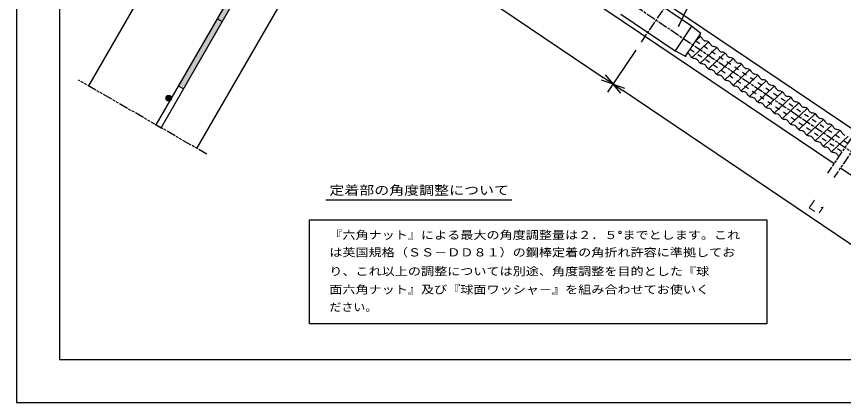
# Model space of a CAD drawing. Units: millimetres at full size; details may follow other scales. Extents: x -55 to 1935, y -55 to 1395.
# Drawn here: x -55 to 1005, y -55 to 440 of the extents above; entities that cross this region are included whole.
import ezdxf
from ezdxf.enums import TextEntityAlignment as Align

# ---------------------------------------------------------------- set-up
doc = ezdxf.new("R2010")
doc.units = ezdxf.units.MM
doc.header["$PDMODE"] = 32
doc.header["$PDSIZE"] = 0.5
for name, pattern in [('CHAIN', [18.5, 12, -1.5, 3.5, -1.5]), ('CHAIN_DOUBLE_DASH', [23.5, 12, -1.5, 3.5, -1.5, 3.5, -1.5]), ('DASHED_SPACED', [12, 6, -6])]:
    doc.linetypes.add(name, pattern=pattern)
for name, color, linetype, lineweight in [('1 外形線', 7, 'Continuous', 25), ('3 隠れ線', 2, 'DASHED_SPACED', 25), ('4 中心線', 1, 'CHAIN', 25), ('5 想像線', 6, 'CHAIN_DOUBLE_DASH', 25), ('6 寸法線', 4, 'Continuous', 25), ('7 枠・タイトル', 7, 'Continuous', 25), ('DEFPOINTS_2', 7, 'Continuous', 25)]:
    doc.layers.add(name, color=color, linetype=linetype, lineweight=lineweight)
doc.styles.add('simplex.shx', font='')
doc.styles.get('simplex.shx').set_extended_font_data('simplex.shx')

msp = doc.modelspace()

# ---------------------------------------------------------------- hatches: boundary and pattern name
at = {"layer": '1 外形線'}
for points in [[(258.629, 519.59), (252.567, 523.09), (202.749, 436.804), (208.812, 433.304)], [(208.812, 433.304), (202.749, 436.804), (152.932, 350.517), (158.994, 347.017)], [(143.511, 335.138, 1), (136.511, 335.138, 1)]]:
    msp.add_hatch(color=256, dxfattribs=at).paths.add_polyline_path(points)

# ---------------------------------------------------------------- linework, layer by layer
for p, q in [((37.591, 350.74), (591.256, 1309.718)), ((124.193, 300.74), (353.41, 697.756)), ((130.255, 297.24), (359.472, 694.256)), ((176.155, 270.74), (402.674, 663.083)), ((561.515, 602.796), (1021.166, 292.758)), ((533.556, 561.344), (993.207, 251.306)), ((810.624, 427.51), (741.007, 474.513)), ((202.749, 436.804), (208.812, 433.304)), ((719.743, 443.02), (789.361, 396.016)), ((810.624, 427.51), (789.361, 396.016)), ((822.217, 417.873), (810.624, 427.51)), ((802.632, 388.865), (822.217, 417.873)), ((816.245, 409.028), (821.784, 414.273)), ((811.112, 387.095), (832.313, 407.172)), ((824.588, 410.856), (823.578, 412.522)), ((830.017, 408.179), (828.094, 408.491)), ((835.117, 403.754), (834.107, 405.42)), ((789.361, 396.016), (802.632, 388.865)), ((821.64, 379.993), (842.842, 400.07)), ((832.169, 372.891), (853.371, 392.968)), ((840.546, 401.077), (838.623, 401.389)), ((845.646, 396.653), (844.636, 398.318)), ((851.074, 393.975), (849.152, 394.288)), ((809.318, 388.846), (808.308, 390.512)), ((815.331, 385.775), (813.408, 386.088)), ((819.846, 381.745), (818.836, 383.41)), ((842.698, 365.79), (863.899, 385.866)), ((856.175, 389.551), (855.165, 391.216)), ((861.603, 386.873), (859.68, 387.186)), ((866.703, 382.449), (865.693, 384.115)), ((825.859, 378.673), (823.937, 378.986)), ((830.375, 374.643), (829.365, 376.309)), ((836.388, 371.572), (834.465, 371.884)), ((853.227, 358.688), (874.428, 378.765)), ((863.756, 351.586), (884.957, 371.663)), ((872.132, 379.772), (870.209, 380.084)), ((877.232, 375.347), (876.222, 377.013)), ((882.661, 372.67), (880.738, 372.983)), ((840.904, 367.541), (839.894, 369.207)), ((846.917, 364.47), (844.994, 364.782)), ((851.433, 360.44), (850.423, 362.105)), ((874.284, 344.484), (895.486, 364.561)), ((887.761, 368.246), (886.751, 369.911)), ((893.19, 365.568), (891.267, 365.881)), ((898.29, 361.144), (897.28, 362.809)), ((152.932, 350.517), (158.994, 347.017)), ((857.446, 357.368), (855.523, 357.681)), ((861.962, 353.338), (860.951, 355.003)), ((867.974, 350.266), (866.052, 350.579)), ((884.813, 337.383), (906.014, 357.459)), ((895.342, 330.281), (916.543, 350.358)), ((903.718, 358.466), (901.796, 358.779)), ((908.818, 354.042), (907.808, 355.708)), ((914.247, 351.365), (912.324, 351.677)), ((872.49, 346.236), (871.48, 347.902)), ((878.503, 343.165), (876.58, 343.477)), ((883.019, 339.134), (882.009, 340.8)), ((905.871, 323.179), (927.072, 343.256)), ((919.347, 346.94), (918.337, 348.606)), ((924.776, 344.263), (922.853, 344.576)), ((929.876, 339.839), (928.866, 341.504)), ((889.032, 336.063), (887.109, 336.375)), ((893.548, 332.033), (892.538, 333.698)), ((899.561, 328.961), (897.638, 329.274)), ((916.399, 316.077), (937.601, 336.154)), ((926.928, 308.976), (948.13, 329.052)), ((935.305, 337.161), (933.382, 337.474)), ((940.405, 332.737), (939.395, 334.402)), ((945.833, 330.06), (943.911, 330.372)), ((904.077, 324.931), (903.067, 326.597)), ((910.09, 321.859), (908.167, 322.172)), ((914.606, 317.829), (913.595, 319.495)), ((937.457, 301.874), (958.658, 321.951)), ((950.934, 325.635), (949.924, 327.301)), ((956.362, 322.958), (954.439, 323.27)), ((961.462, 318.533), (960.452, 320.199)), ((920.618, 314.758), (918.696, 315.07)), ((925.134, 310.727), (924.124, 312.393)), ((931.147, 307.656), (929.224, 307.969)), ((947.986, 294.772), (969.187, 314.849)), ((958.515, 287.67), (979.716, 307.747)), ((966.891, 315.856), (964.968, 316.169)), ((971.991, 311.432), (970.981, 313.097)), ((977.42, 308.754), (975.497, 309.067)), ((124.193, 300.74), (130.255, 297.24)), ((935.663, 303.626), (934.653, 305.291)), ((941.676, 300.554), (939.753, 300.867)), ((946.192, 296.524), (945.182, 298.19)), ((969.043, 280.569), (990.245, 300.645)), ((982.52, 304.33), (981.51, 305.995)), ((987.949, 301.653), (986.026, 301.965)), ((993.049, 297.228), (992.039, 298.894)), ((952.205, 293.452), (950.282, 293.765)), ((956.721, 289.422), (955.711, 291.088)), ((962.734, 286.351), (960.811, 286.663)), ((979.572, 273.467), (1000.774, 293.544)), ((990.101, 266.365), (1011.302, 286.442)), ((998.477, 294.551), (996.555, 294.863)), ((1003.577, 290.127), (1002.567, 291.792)), ((967.249, 282.32), (966.239, 283.986)), ((973.262, 279.249), (971.34, 279.562)), ((977.778, 275.219), (976.768, 276.884)), ((983.791, 272.147), (981.868, 272.46)), ((988.307, 268.117), (987.297, 269.783)), ((994.32, 265.045), (992.397, 265.358)), ((998.836, 261.015), (997.826, 262.681)), ((1001.497, 245.714), (1246.32, 80.579))]:
    msp.add_line(p, q, dxfattribs=at)
msp.add_circle((140.011, 335.138), 3.5, dxfattribs=at)
for centre, radius, start, end in [((817.87, 408.47), 7, 35.36613, 69.68226), ((829.481, 414.329), 6, 215.36383, 256.63395), ((828.399, 401.368), 7, 35.36613, 76.63387), ((840.01, 407.227), 6, 215.36383, 256.63395), ((803.415, 387.039), 6, 35.36605, 72.14121), ((838.927, 394.266), 7, 35.36613, 76.63387), ((850.539, 400.125), 6, 215.36383, 256.63395), ((849.456, 387.165), 7, 35.36613, 76.63387), ((815.026, 392.898), 7, 215.36613, 256.63387), ((813.944, 379.938), 6, 35.36605, 76.63008), ((825.555, 385.796), 7, 215.36613, 256.63387), ((861.067, 393.023), 6, 215.36383, 256.63395), ((859.985, 380.063), 7, 35.36613, 76.63387), ((871.596, 385.922), 6, 215.36383, 256.63395), ((824.472, 372.836), 6, 35.36605, 76.63008), ((836.084, 378.695), 7, 215.36613, 256.63387), ((835.001, 365.734), 6, 35.36605, 76.63008), ((870.514, 372.961), 7, 35.36613, 76.63387), ((882.125, 378.82), 6, 215.36383, 256.63395), ((881.043, 365.86), 7, 35.36613, 76.63387), ((846.612, 371.593), 7, 215.36613, 256.63387), ((845.53, 358.632), 6, 35.36605, 76.63008), ((892.654, 371.718), 6, 215.36383, 256.63395), ((891.571, 358.758), 7, 35.36613, 76.63387), ((903.183, 364.616), 6, 215.36383, 256.63395), ((857.141, 364.491), 7, 215.36613, 256.63387), ((856.059, 351.531), 6, 35.36605, 76.63008), ((867.67, 357.389), 7, 215.36613, 256.63387), ((866.587, 344.429), 6, 35.36605, 76.63008), ((902.1, 351.656), 7, 35.36613, 76.63387), ((913.711, 357.515), 6, 215.36383, 256.63395), ((912.629, 344.554), 7, 35.36613, 76.63387), ((878.199, 350.288), 7, 215.36613, 256.63387), ((877.116, 337.327), 6, 35.36605, 76.63008), ((924.24, 350.413), 6, 215.36383, 256.63395), ((923.158, 337.453), 7, 35.36613, 76.63387), ((934.769, 343.311), 6, 215.36383, 256.63395), ((888.727, 343.186), 7, 215.36613, 256.63387), ((887.645, 330.225), 6, 35.36605, 76.63008), ((899.256, 336.084), 7, 215.36613, 256.63387), ((898.174, 323.124), 6, 35.36605, 76.63008), ((933.687, 330.351), 7, 35.36613, 76.63387), ((945.298, 336.21), 6, 215.36383, 256.63395), ((944.215, 323.249), 7, 35.36613, 76.63387), ((909.785, 328.982), 7, 215.36613, 256.63387), ((908.703, 316.022), 6, 35.36605, 76.63008), ((955.827, 329.108), 6, 215.36383, 256.63395), ((954.744, 316.147), 7, 35.36613, 76.63387), ((966.355, 322.006), 6, 215.36383, 256.63395), ((920.314, 321.881), 7, 215.36613, 256.63387), ((919.231, 308.92), 6, 35.36605, 76.63008), ((930.843, 314.779), 7, 215.36613, 256.63387), ((929.76, 301.818), 6, 35.36605, 76.63008), ((965.273, 309.046), 7, 35.36613, 76.63387), ((976.884, 314.904), 6, 215.36383, 256.63395), ((975.802, 301.944), 7, 35.36613, 76.63387), ((941.371, 307.677), 7, 215.36613, 256.63387), ((940.289, 294.717), 6, 35.36605, 76.63008), ((987.413, 307.803), 6, 215.36383, 256.63395), ((986.33, 294.842), 7, 35.36613, 76.63387), ((997.942, 300.701), 6, 215.36383, 256.63395), ((951.9, 300.575), 7, 215.36613, 256.63387), ((950.818, 287.615), 6, 35.36605, 76.63008), ((962.429, 293.474), 7, 215.36613, 256.63387), ((961.346, 280.513), 6, 35.36605, 76.63008), ((996.859, 287.74), 7, 35.36613, 76.63387), ((1008.47, 293.599), 6, 215.36383, 256.63395), ((972.958, 286.372), 7, 215.36613, 256.63387), ((971.875, 273.412), 6, 35.36605, 76.63008), ((983.486, 279.27), 7, 215.36613, 256.63387), ((982.404, 266.31), 6, 35.36605, 76.63008), ((994.015, 272.168), 7, 215.36613, 256.63387), ((992.933, 259.208), 6, 35.36605, 76.63008), ((1004.544, 265.067), 7, 215.36613, 221.91127)]:
    msp.add_arc(centre, radius, start, end, dxfattribs=at)
msp.add_point((802.632, 388.865), dxfattribs=at)
at = {"layer": '3 隠れ線'}
for p, q in [((816.076, 408.778), (1010.821, 277.42)), ((808.802, 398.004), (1003.552, 266.643))]:
    msp.add_line(p, q, dxfattribs=at)
at = {"layer": '4 中心線'}
for p, q in [((293.147, 753.658), (1270.224, 94.611)), ((746.179, 407.117), (784.188, 463.413))]:
    msp.add_line(p, q, dxfattribs=at)
at = {"layer": '5 想像線'}
for p, q in [((189.145, 263.24), (24.6, 358.24)), ((1029.534, 305.163), (984.839, 238.9)), ((1037.824, 299.571), (993.13, 233.309))]:
    msp.add_line(p, q, dxfattribs=at)
at = {"layer": '6 寸法線'}
for p, q in [((322.674, 614.578), (697.352, 361.606)), ((739.073, 396.591), (702.678, 342.687)), ((739.073, 396.591), (702.678, 342.687)), ((709.784, 353.212), (697.352, 361.606)), ((699.602, 364.937), (709.784, 353.212)), ((709.784, 353.212), (695.103, 358.275)), ((719.967, 341.488), (709.784, 353.212)), ((709.784, 353.212), (724.465, 348.15)), ((709.784, 353.212), (722.216, 344.819)), ((1198.62, 23.163), (722.216, 344.819)), ((341.415, 204.758), (579.899, 204.758))]:
    msp.add_line(p, q, dxfattribs=at)
for points in [[(794.353, 427.79), (831.804, 506.447), (986.918, 506.447)], [(794.756, 428.637), (793.95, 426.944), (794.756, 428.637)]]:
    msp.add_lwpolyline(points, dxfattribs=at)
msp.add_lwpolyline([(320.612, 179.035), (907.222, 179.035), (907.222, 45.863), (320.612, 45.863)], close=True, dxfattribs=at)
at = {"layer": '7 枠・タイトル'}
for p, q in [((0, 1340), (0, 0)), ((0, 0), (1880, 0))]:
    msp.add_line(p, q, dxfattribs=at)
at = {"layer": 'DEFPOINTS_2'}
msp.add_lwpolyline([(-55, -55), (1935, -55), (1935, 1395), (-55, 1395)], close=True, dxfattribs=at)

# ---------------------------------------------------------------- texts
at = {"layer": '6 寸法線', "style": 'simplex.shx'}
for s, height, width, p in [('定着部の角度調整について', 11.73, 1.2, (346.04, 207.696)), ('『六角ナット』による最大の角度調整量は２．５°までとします。これ', 10.26, 1.2, (346.04, 151.397)), ('は英国規格（ＳＳ－ＤＤ８１）の鋼棒定着の角折れ許容に準拠してお', 10.26, 1.2, (346.04, 129.13)), ('り、これ以上の調整については別途、角度調整を目的とした『球', 10.26, 1.2, (346.04, 104.858)), ('面六角ナット』及び『球面ワッシャ－』を組み合わせてお使いく', 10.26, 1.2, (346.04, 81.485)), ('ださい。', 10.26, 1.1, (346.04, 58.881))]:
    msp.add_text(s, height=height, dxfattribs=dict(at, width=width)).set_placement(p, align=Align.BOTTOM_LEFT)
at = {"layer": '6 寸法線', "style": 'simplex.shx', "width": 1.4}
msp.add_text('L', height=11.73, rotation=325.974, dxfattribs=at).set_placement((957.15, 193.276), align=Align.BOTTOM_LEFT)
at = {"layer": '6 寸法線', "style": 'simplex.shx'}
msp.add_text('1', height=8.798, rotation=325.974, dxfattribs=at).set_placement((969.302, 188.128), align=Align.BOTTOM_LEFT)

doc.saveas('drawing.dxf')
